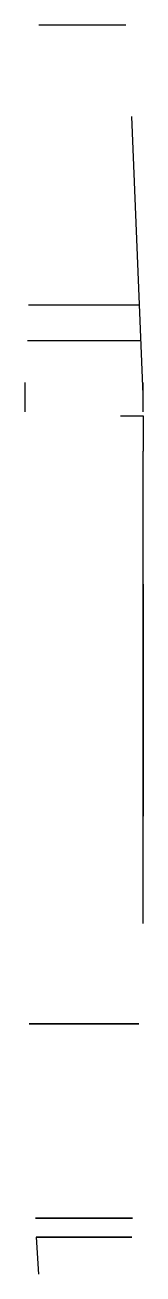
# Model space of a CAD drawing. Header units: inches. Extents: x -1.6 to 0, y -4.9 to 12.6.
import ezdxf

# ---------------------------------------------------------------- set-up
doc = ezdxf.new("R2010")
doc.units = ezdxf.units.IN
doc.header["$MEASUREMENT"] = 0

msp = doc.modelspace()

# ---------------------------------------------------------------- linework, layer by layer
for p, q in [((-1.6, 8.657), (-0.063, 8.657)), ((-1.617, 8.157), (-0.041, 8.157)), ((-1.65, 7.568), (-1.65, 7.157)), ((0, 7.157), (0, 7.568)), ((-0.315, 7.103), (0, 7.103))]:
    msp.add_line(p, q)
for points in [[(-1.458, 12.572), (-0.24, 12.572)], [(0, 7.404), (-0.154, 11.29)], [(0, 7.103), (0, 6.608)], [(0, 0.75), (0, 6.608)], [(0, 1.5), (0, 4.75)], [(0, 0), (0, 1.5)], [(-1.495, -4.386), (-1.46, -4.904)]]:
    msp.add_lwpolyline(points)
for points in [[(0, 1.5), (0, 4.75)], [(-0.058, -1.404), (-1.592, -1.404)], [(-0.145, -4.123), (-1.505, -4.123)], [(-0.155, -4.386), (-1.495, -4.386)]]:
    msp.add_lwpolyline(points, close=True)

doc.saveas('drawing.dxf')
